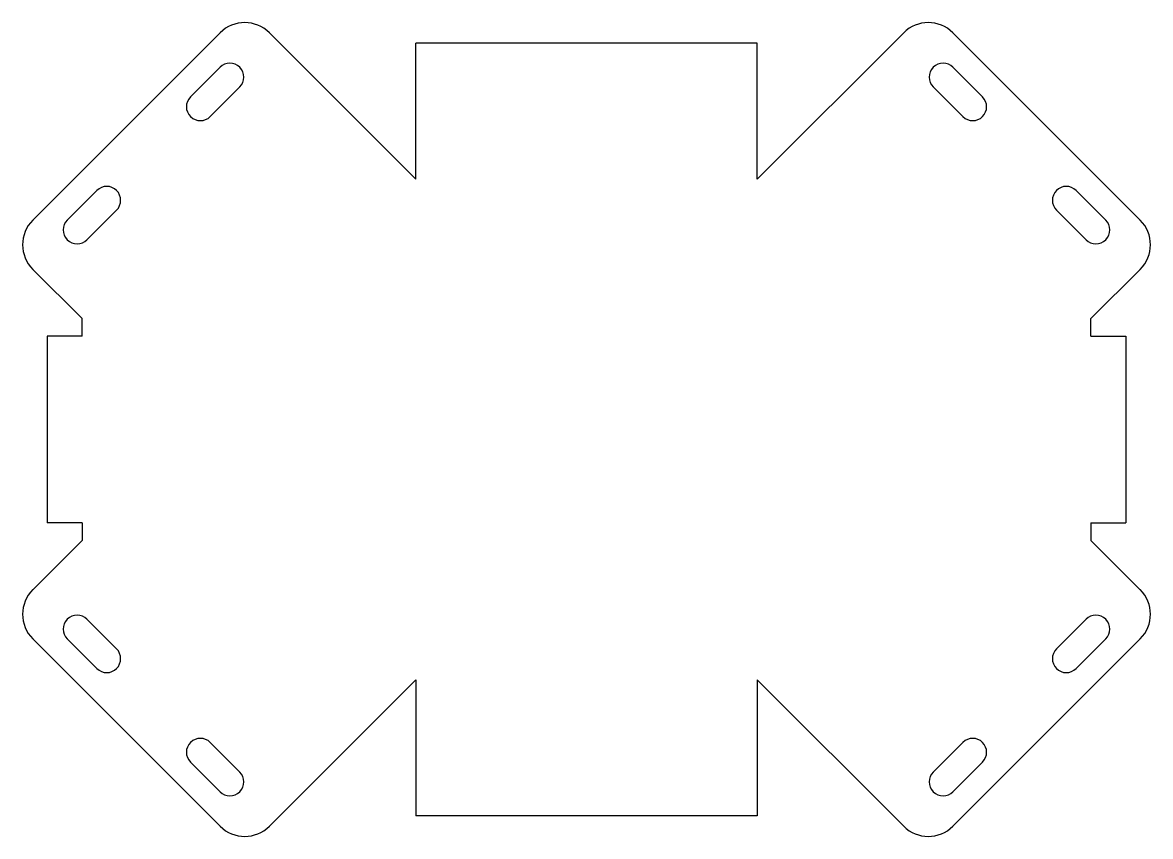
# Model space of a CAD drawing. Header units: millimetres. Extents: x 321 to 645, y 102 to 336.
import ezdxf

# ---------------------------------------------------------------- set-up
doc = ezdxf.new("R2010")
doc.units = ezdxf.units.MM
doc.header["$MEASUREMENT"] = 0
doc.layers.get('0').update_dxf_attribs({"linetype": 'CONTINUOUS'})

msp = doc.modelspace()

# ---------------------------------------------------------------- linework, layer by layer
for p, q in [((324.17, 278.86), (377.91, 332.61)), ((392.06, 332.61), (434.07, 290.59)), ((574.08, 332.61), (532.07, 290.59)), ((641.96, 278.86), (588.22, 332.61)), ((434.07, 290.59), (434.07, 329.59)), ((532.07, 329.59), (434.07, 329.59)), ((532.07, 290.59), (532.07, 329.59)), ((338.32, 250.58), (324.17, 264.72)), ((627.82, 250.58), (641.96, 264.72)), ((338.32, 245.58), (338.32, 250.58)), ((627.82, 245.58), (627.82, 250.58)), ((338.32, 245.58), (328.32, 245.58)), ((328.32, 245.58), (328.32, 191.94)), ((627.82, 245.58), (637.82, 245.58)), ((637.82, 245.58), (637.82, 191.94)), ((338.32, 191.94), (328.32, 191.94)), ((338.32, 191.94), (338.32, 186.94)), ((627.82, 191.94), (627.82, 186.94)), ((627.82, 191.94), (637.82, 191.94)), ((338.32, 186.94), (324.17, 172.8)), ((627.82, 186.94), (641.96, 172.8)), ((324.17, 158.66), (377.91, 104.92)), ((641.96, 158.66), (588.22, 104.92)), ((392.06, 104.92), (434.07, 146.93)), ((434.07, 146.93), (434.07, 107.93)), ((574.08, 104.92), (532.07, 146.93)), ((532.07, 146.93), (532.07, 107.93)), ((532.07, 107.93), (434.07, 107.93))]:
    msp.add_line(p, q)
for points in [[(377.91, 322.71), (369.43, 314.22)], [(588.22, 322.71), (596.7, 314.22)], [(375.09, 308.56), (383.57, 317.05)], [(591.05, 308.56), (582.56, 317.05)], [(342.56, 287.35), (334.07, 278.86)], [(623.57, 287.35), (632.06, 278.86)], [(339.73, 273.21), (348.22, 281.69)], [(626.4, 273.21), (617.92, 281.69)], [(339.73, 164.31), (348.22, 155.83)], [(626.4, 164.31), (617.92, 155.83)], [(342.56, 150.17), (334.07, 158.66)], [(623.57, 150.17), (632.06, 158.66)], [(375.09, 128.96), (383.57, 120.47)], [(591.05, 128.96), (582.56, 120.47)], [(377.91, 114.82), (369.43, 123.3)], [(588.22, 114.82), (596.7, 123.3)]]:
    msp.add_lwpolyline(points)
for centre, radius, start, end in [((384.99, 325.53), 10, 45, 135), ((581.15, 325.53), 10, 45, 135), ((380.74, 319.88), 4, 315, 135), ((585.39, 319.88), 4, 45, 225), ((372.26, 311.39), 4, 135, 315), ((593.88, 311.39), 4, 225, 45), ((345.39, 284.52), 4, 315, 135), ((620.75, 284.52), 4, 45, 225), ((331.25, 271.79), 10, 135, 225), ((336.9, 276.04), 4, 135, 315), ((629.23, 276.04), 4, 225, 45), ((634.89, 271.79), 10, 315, 45), ((331.25, 165.73), 10, 135, 225), ((634.89, 165.73), 10, 315, 45), ((336.9, 161.49), 4, 45, 225), ((629.23, 161.49), 4, 315, 135), ((345.39, 153), 4, 225, 45), ((620.75, 153), 4, 135, 315), ((372.26, 126.13), 4, 45, 225), ((593.88, 126.13), 4, 315, 135), ((380.74, 117.64), 4, 225, 45), ((585.39, 117.64), 4, 135, 315), ((384.99, 111.99), 10, 225, 315), ((581.15, 111.99), 10, 225, 315)]:
    msp.add_arc(centre, radius, start, end)

doc.saveas('drawing.dxf')
